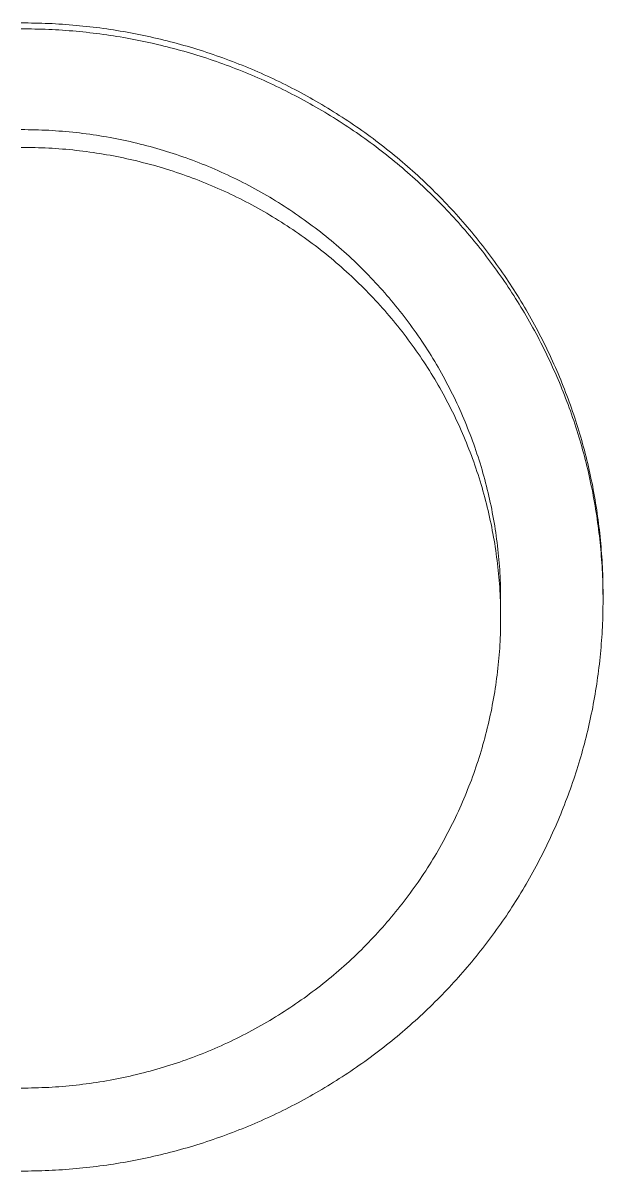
# Model space of a CAD drawing. Extents: x 65572 to 72871, y 30718 to 33858.
# Drawn here: x 65949.342 to 65950.011, y 32361.401 to 32362.726 of the extents above; entities that cross this region are included whole.
import ezdxf

# ---------------------------------------------------------------- set-up
doc = ezdxf.new("R2010")
doc.units = 0
doc.header["$LTSCALE"] = 0.5
doc.header["$MEASUREMENT"] = 0
doc.layers.get('0').update_dxf_attribs({"color": 20, "linetype": 'CONTINUOUS'})
doc.layers.add('Layout', color=154, linetype='CONTINUOUS', lineweight=5)

# ---------------------------------------------------------------- blocks, each defined once
blk = doc.blocks.new('button')
at = {"color": 0}
for p, q in [((66730.988, 37134.259), (66730.988, 37134.78)), ((66733.988, 37134.78), (66733.988, 37134.954))]:
    blk.add_line(p, q, dxfattribs=at)
for points in [[(66733.988, 37134.954), (66733.988, 37135.053), (66733.987, 37135.152), (66733.986, 37135.251), (66733.984, 37135.35), (66733.981, 37135.449), (66733.978, 37135.548), (66733.974, 37135.647), (66733.969, 37135.746), (66733.964, 37135.845), (66733.959, 37135.944), (66733.952, 37136.043), (66733.945, 37136.142), (66733.938, 37136.24), (66733.93, 37136.339), (66733.921, 37136.438), (66733.912, 37136.536), (66733.902, 37136.635), (66733.892, 37136.734), (66733.881, 37136.832), (66733.869, 37136.93), (66733.857, 37137.029), (66733.844, 37137.127), (66733.831, 37137.225), (66733.817, 37137.323), (66733.803, 37137.421), (66733.788, 37137.519), (66733.772, 37137.617), (66733.756, 37137.715), (66733.739, 37137.812), (66733.721, 37137.91), (66733.703, 37138.007), (66733.685, 37138.105), (66733.665, 37138.202), (66733.645, 37138.299), (66733.625, 37138.396), (66733.604, 37138.493), (66733.583, 37138.59), (66733.56, 37138.686), (66733.538, 37138.783), (66733.514, 37138.879), (66733.491, 37138.975), (66733.466, 37139.071), (66733.441, 37139.167), (66733.416, 37139.263), (66733.389, 37139.359), (66733.363, 37139.454), (66733.335, 37139.55), (66733.307, 37139.645), (66733.279, 37139.74), (66733.25, 37139.835), (66733.22, 37139.929), (66733.19, 37140.024), (66733.159, 37140.118), (66733.128, 37140.212), (66733.096, 37140.306), (66733.064, 37140.4), (66733.031, 37140.493), (66732.997, 37140.587), (66732.963, 37140.68), (66732.928, 37140.773), (66732.893, 37140.866), (66732.857, 37140.958), (66732.821, 37141.051), (66732.784, 37141.143), (66732.747, 37141.235), (66732.709, 37141.326), (66732.67, 37141.418), (66732.631, 37141.509), (66732.591, 37141.6), (66732.551, 37141.691), (66732.51, 37141.782), (66732.469, 37141.872), (66732.427, 37141.962), (66732.385, 37142.052), (66732.342, 37142.141), (66732.299, 37142.231), (66732.255, 37142.32), (66732.21, 37142.409), (66732.165, 37142.497), (66732.119, 37142.585), (66732.073, 37142.673), (66732.027, 37142.761), (66731.979, 37142.849), (66731.932, 37142.936), (66731.884, 37143.023), (66731.835, 37143.109), (66731.786, 37143.196), (66731.736, 37143.282), (66731.686, 37143.368), (66731.635, 37143.453), (66731.583, 37143.538), (66731.532, 37143.623), (66731.479, 37143.708), (66731.426, 37143.792), (66731.373, 37143.876), (66731.319, 37143.96), (66731.265, 37144.043), (66731.21, 37144.126), (66731.155, 37144.209), (66731.099, 37144.291), (66731.042, 37144.373), (66730.986, 37144.455), (66730.928, 37144.536), (66730.87, 37144.617), (66730.812, 37144.698), (66730.753, 37144.778), (66730.694, 37144.859), (66730.634, 37144.938), (66730.574, 37145.018), (66730.513, 37145.097), (66730.452, 37145.175), (66730.391, 37145.253), (66730.329, 37145.331), (66730.266, 37145.409), (66730.203, 37145.486), (66730.139, 37145.563), (66730.075, 37145.639), (66730.011, 37145.715), (66729.946, 37145.791), (66729.881, 37145.866), (66729.815, 37145.941), (66729.749, 37146.016), (66729.682, 37146.09), (66729.615, 37146.164), (66729.547, 37146.237), (66729.479, 37146.31), (66729.411, 37146.383), (66729.342, 37146.455), (66729.273, 37146.527), (66729.203, 37146.598), (66729.133, 37146.669), (66729.062, 37146.74), (66728.991, 37146.81), (66728.92, 37146.879), (66728.848, 37146.949), (66728.776, 37147.018), (66728.703, 37147.086), (66728.63, 37147.154), (66728.556, 37147.222), (66728.483, 37147.289), (66728.408, 37147.356), (66728.334, 37147.422), (66728.258, 37147.488), (66728.183, 37147.553), (66728.107, 37147.618), (66728.031, 37147.683), (66727.954, 37147.747), (66727.877, 37147.811), (66727.8, 37147.874), (66727.722, 37147.937), (66727.644, 37147.999), (66727.565, 37148.061), (66727.486, 37148.122), (66727.407, 37148.183), (66727.327, 37148.244), (66727.247, 37148.304), (66727.167, 37148.363), (66727.086, 37148.422), (66727.005, 37148.481), (66726.924, 37148.539), (66726.842, 37148.597), (66726.76, 37148.654), (66726.677, 37148.71), (66726.594, 37148.767), (66726.511, 37148.822), (66726.428, 37148.878), (66726.344, 37148.932), (66726.26, 37148.987), (66726.175, 37149.04), (66726.091, 37149.094), (66726.005, 37149.147), (66725.92, 37149.199), (66725.834, 37149.251), (66725.748, 37149.302), (66725.662, 37149.353), (66725.575, 37149.403), (66725.488, 37149.453), (66725.401, 37149.502), (66725.313, 37149.551), (66725.226, 37149.599), (66725.138, 37149.647), (66725.049, 37149.694), (66724.96, 37149.741), (66724.871, 37149.787), (66724.782, 37149.833), (66724.693, 37149.878), (66724.603, 37149.922), (66724.513, 37149.966), (66724.423, 37150.01), (66724.332, 37150.053), (66724.241, 37150.096), (66724.15, 37150.138), (66724.059, 37150.179), (66723.967, 37150.22), (66723.875, 37150.26), (66723.783, 37150.3), (66723.691, 37150.34), (66723.598, 37150.378), (66723.506, 37150.417), (66723.413, 37150.454), (66723.319, 37150.491), (66723.226, 37150.528), (66723.132, 37150.564), (66723.038, 37150.6), (66722.944, 37150.635), (66722.85, 37150.669), (66722.755, 37150.703), (66722.661, 37150.736), (66722.566, 37150.769), (66722.471, 37150.801), (66722.375, 37150.833), (66722.28, 37150.864), (66722.184, 37150.895), (66722.088, 37150.925), (66721.992, 37150.954), (66721.896, 37150.983), (66721.8, 37151.011), (66721.703, 37151.039), (66721.606, 37151.066), (66721.51, 37151.093), (66721.412, 37151.119), (66721.315, 37151.144), (66721.218, 37151.169), (66721.12, 37151.194), (66721.023, 37151.217), (66720.925, 37151.241), (66720.827, 37151.263), (66720.729, 37151.285), (66720.631, 37151.307), (66720.533, 37151.328), (66720.434, 37151.348), (66720.336, 37151.368), (66720.237, 37151.387), (66720.138, 37151.406), (66720.039, 37151.424), (66719.94, 37151.441), (66719.841, 37151.458), (66719.742, 37151.475), (66719.643, 37151.49), (66719.543, 37151.506), (66719.444, 37151.52), (66719.344, 37151.534), (66719.245, 37151.548), (66719.145, 37151.56), (66719.045, 37151.573), (66718.945, 37151.584), (66718.845, 37151.596), (66718.745, 37151.606), (66718.645, 37151.616), (66718.545, 37151.625), (66718.445, 37151.634), (66718.345, 37151.642), (66718.244, 37151.65), (66718.144, 37151.657), (66718.044, 37151.663), (66717.943, 37151.669), (66717.843, 37151.675), (66717.742, 37151.679), (66717.642, 37151.683), (66717.541, 37151.687), (66717.441, 37151.69), (66717.34, 37151.692), (66717.24, 37151.694), (66717.139, 37151.695), (66717.039, 37151.696), (66716.938, 37151.696)], [(66733.988, 37134.78), (66733.988, 37134.879), (66733.987, 37134.978), (66733.986, 37135.077), (66733.984, 37135.176), (66733.981, 37135.276), (66733.978, 37135.374), (66733.974, 37135.473), (66733.969, 37135.572), (66733.964, 37135.671), (66733.959, 37135.77), (66733.952, 37135.869), (66733.945, 37135.968), (66733.938, 37136.067), (66733.93, 37136.165), (66733.921, 37136.264), (66733.912, 37136.363), (66733.902, 37136.461), (66733.892, 37136.56), (66733.881, 37136.658), (66733.869, 37136.757), (66733.857, 37136.855), (66733.844, 37136.953), (66733.831, 37137.051), (66733.817, 37137.15), (66733.803, 37137.248), (66733.788, 37137.345), (66733.772, 37137.443), (66733.756, 37137.541), (66733.739, 37137.639), (66733.721, 37137.736), (66733.703, 37137.834), (66733.685, 37137.931), (66733.665, 37138.028), (66733.645, 37138.125), (66733.625, 37138.222), (66733.604, 37138.319), (66733.583, 37138.416), (66733.56, 37138.513), (66733.538, 37138.609), (66733.514, 37138.705), (66733.491, 37138.802), (66733.466, 37138.898), (66733.441, 37138.994), (66733.416, 37139.089), (66733.389, 37139.185), (66733.363, 37139.281), (66733.335, 37139.376), (66733.307, 37139.471), (66733.279, 37139.566), (66733.25, 37139.661), (66733.22, 37139.756), (66733.19, 37139.85), (66733.159, 37139.944), (66733.128, 37140.039), (66733.096, 37140.132), (66733.064, 37140.226), (66733.031, 37140.32), (66732.997, 37140.413), (66732.963, 37140.506), (66732.928, 37140.599), (66732.893, 37140.692), (66732.857, 37140.785), (66732.821, 37140.877), (66732.784, 37140.969), (66732.747, 37141.061), (66732.709, 37141.153), (66732.67, 37141.244), (66732.631, 37141.336), (66732.591, 37141.427), (66732.551, 37141.517), (66732.51, 37141.608), (66732.469, 37141.698), (66732.427, 37141.788), (66732.385, 37141.878), (66732.342, 37141.968), (66732.299, 37142.057), (66732.255, 37142.146), (66732.21, 37142.235), (66732.165, 37142.323), (66732.119, 37142.412), (66732.073, 37142.5), (66732.027, 37142.588), (66731.979, 37142.675), (66731.932, 37142.762), (66731.884, 37142.849), (66731.835, 37142.936), (66731.786, 37143.022), (66731.736, 37143.108), (66731.686, 37143.194), (66731.635, 37143.28), (66731.583, 37143.365), (66731.532, 37143.45), (66731.479, 37143.534), (66731.426, 37143.618), (66731.373, 37143.702), (66731.319, 37143.786), (66731.265, 37143.869), (66731.21, 37143.952), (66731.155, 37144.035), (66731.099, 37144.118), (66731.042, 37144.2), (66730.986, 37144.281), (66730.928, 37144.363), (66730.87, 37144.444), (66730.812, 37144.524), (66730.753, 37144.605), (66730.694, 37144.685), (66730.634, 37144.765), (66730.574, 37144.844), (66730.513, 37144.923), (66730.452, 37145.001), (66730.391, 37145.08), (66730.329, 37145.158), (66730.266, 37145.235), (66730.203, 37145.312), (66730.139, 37145.389), (66730.075, 37145.466), (66730.011, 37145.542), (66729.946, 37145.617), (66729.881, 37145.693), (66729.815, 37145.768), (66729.749, 37145.842), (66729.682, 37145.916), (66729.615, 37145.99), (66729.547, 37146.063), (66729.479, 37146.136), (66729.411, 37146.209), (66729.342, 37146.281), (66729.273, 37146.353), (66729.203, 37146.424), (66729.133, 37146.495), (66729.062, 37146.566), (66728.991, 37146.636), (66728.92, 37146.706), (66728.848, 37146.775), (66728.776, 37146.844), (66728.703, 37146.912), (66728.63, 37146.98), (66728.556, 37147.048), (66728.483, 37147.115), (66728.408, 37147.182), (66728.334, 37147.248), (66728.258, 37147.314), (66728.183, 37147.38), (66728.107, 37147.445), (66728.031, 37147.509), (66727.954, 37147.573), (66727.877, 37147.637), (66727.8, 37147.7), (66727.722, 37147.763), (66727.644, 37147.825), (66727.565, 37147.887), (66727.486, 37147.949), (66727.407, 37148.009), (66727.327, 37148.07), (66727.247, 37148.13), (66727.167, 37148.19), (66727.086, 37148.249), (66727.005, 37148.307), (66726.924, 37148.365), (66726.842, 37148.423), (66726.76, 37148.48), (66726.677, 37148.537), (66726.594, 37148.593), (66726.511, 37148.649), (66726.428, 37148.704), (66726.344, 37148.759), (66726.26, 37148.813), (66726.175, 37148.867), (66726.091, 37148.92), (66726.005, 37148.973), (66725.92, 37149.025), (66725.834, 37149.077), (66725.748, 37149.128), (66725.662, 37149.179), (66725.575, 37149.229), (66725.488, 37149.279), (66725.401, 37149.328), (66725.313, 37149.377), (66725.226, 37149.425), (66725.138, 37149.473), (66725.049, 37149.52), (66724.96, 37149.567), (66724.871, 37149.613), (66724.782, 37149.659), (66724.693, 37149.704), (66724.603, 37149.749), (66724.513, 37149.793), (66724.423, 37149.836), (66724.332, 37149.879), (66724.241, 37149.922), (66724.15, 37149.964), (66724.059, 37150.005), (66723.967, 37150.046), (66723.875, 37150.087), (66723.783, 37150.127), (66723.691, 37150.166), (66723.598, 37150.205), (66723.506, 37150.243), (66723.413, 37150.281), (66723.319, 37150.318), (66723.226, 37150.354), (66723.132, 37150.39), (66723.038, 37150.426), (66722.944, 37150.461), (66722.85, 37150.495), (66722.755, 37150.529), (66722.661, 37150.563), (66722.566, 37150.595), (66722.471, 37150.628), (66722.375, 37150.659), (66722.28, 37150.69), (66722.184, 37150.721), (66722.088, 37150.751), (66721.992, 37150.78), (66721.896, 37150.809), (66721.8, 37150.838), (66721.703, 37150.865), (66721.606, 37150.892), (66721.51, 37150.919), (66721.412, 37150.945), (66721.315, 37150.971), (66721.218, 37150.996), (66721.12, 37151.02), (66721.023, 37151.044), (66720.925, 37151.067), (66720.827, 37151.09), (66720.729, 37151.112), (66720.631, 37151.133), (66720.533, 37151.154), (66720.434, 37151.175), (66720.336, 37151.194), (66720.237, 37151.214), (66720.138, 37151.232), (66720.039, 37151.25), (66719.94, 37151.268), (66719.841, 37151.285), (66719.742, 37151.301), (66719.643, 37151.317), (66719.543, 37151.332), (66719.444, 37151.346), (66719.344, 37151.361), (66719.245, 37151.374), (66719.145, 37151.387), (66719.045, 37151.399), (66718.945, 37151.411), (66718.845, 37151.422), (66718.745, 37151.432), (66718.645, 37151.442), (66718.545, 37151.452), (66718.445, 37151.46), (66718.345, 37151.469), (66718.244, 37151.476), (66718.144, 37151.483), (66718.044, 37151.49), (66717.943, 37151.496), (66717.843, 37151.501), (66717.742, 37151.506), (66717.642, 37151.51), (66717.541, 37151.513), (66717.441, 37151.516), (66717.34, 37151.518), (66717.24, 37151.52), (66717.139, 37151.521), (66717.039, 37151.522), (66716.938, 37151.522)], [(66730.988, 37134.78), (66730.988, 37134.879), (66730.987, 37134.979), (66730.985, 37135.078), (66730.982, 37135.177), (66730.979, 37135.276), (66730.975, 37135.375), (66730.971, 37135.474), (66730.965, 37135.573), (66730.959, 37135.672), (66730.952, 37135.771), (66730.945, 37135.869), (66730.936, 37135.968), (66730.927, 37136.067), (66730.917, 37136.166), (66730.907, 37136.264), (66730.896, 37136.363), (66730.884, 37136.461), (66730.871, 37136.559), (66730.858, 37136.658), (66730.844, 37136.756), (66730.829, 37136.854), (66730.814, 37136.952), (66730.797, 37137.05), (66730.78, 37137.147), (66730.763, 37137.245), (66730.744, 37137.342), (66730.725, 37137.44), (66730.706, 37137.537), (66730.685, 37137.634), (66730.664, 37137.731), (66730.642, 37137.828), (66730.619, 37137.924), (66730.596, 37138.021), (66730.572, 37138.117), (66730.547, 37138.213), (66730.522, 37138.309), (66730.496, 37138.405), (66730.469, 37138.5), (66730.442, 37138.595), (66730.413, 37138.691), (66730.385, 37138.786), (66730.355, 37138.88), (66730.325, 37138.975), (66730.294, 37139.069), (66730.262, 37139.163), (66730.23, 37139.257), (66730.197, 37139.351), (66730.163, 37139.444), (66730.129, 37139.537), (66730.094, 37139.63), (66730.058, 37139.723), (66730.021, 37139.815), (66729.984, 37139.907), (66729.947, 37139.999), (66729.908, 37140.091), (66729.869, 37140.182), (66729.829, 37140.273), (66729.789, 37140.364), (66729.748, 37140.454), (66729.706, 37140.545), (66729.664, 37140.635), (66729.621, 37140.724), (66729.577, 37140.813), (66729.532, 37140.902), (66729.487, 37140.991), (66729.442, 37141.079), (66729.395, 37141.167), (66729.348, 37141.255), (66729.301, 37141.342), (66729.253, 37141.429), (66729.204, 37141.516), (66729.154, 37141.602), (66729.104, 37141.688), (66729.054, 37141.774), (66729.002, 37141.859), (66728.95, 37141.944), (66728.898, 37142.028), (66728.844, 37142.113), (66728.791, 37142.196), (66728.736, 37142.28), (66728.681, 37142.363), (66728.625, 37142.445), (66728.569, 37142.527), (66728.512, 37142.609), (66728.455, 37142.691), (66728.397, 37142.772), (66728.338, 37142.852), (66728.279, 37142.932), (66728.219, 37143.012), (66728.159, 37143.091), (66728.098, 37143.17), (66728.036, 37143.249), (66727.974, 37143.327), (66727.911, 37143.404), (66727.848, 37143.481), (66727.784, 37143.558), (66727.72, 37143.634), (66727.655, 37143.71), (66727.59, 37143.785), (66727.524, 37143.86), (66727.457, 37143.934), (66727.39, 37144.008), (66727.322, 37144.082), (66727.254, 37144.155), (66727.186, 37144.227), (66727.116, 37144.299), (66727.047, 37144.37), (66726.976, 37144.441), (66726.906, 37144.512), (66726.834, 37144.582), (66726.762, 37144.651), (66726.69, 37144.72), (66726.617, 37144.789), (66726.544, 37144.857), (66726.47, 37144.924), (66726.396, 37144.991), (66726.321, 37145.057), (66726.246, 37145.123), (66726.17, 37145.188), (66726.094, 37145.253), (66726.017, 37145.317), (66725.94, 37145.381), (66725.862, 37145.444), (66725.784, 37145.506), (66725.706, 37145.568), (66725.627, 37145.63), (66725.547, 37145.691), (66725.468, 37145.751), (66725.387, 37145.811), (66725.307, 37145.87), (66725.225, 37145.929), (66725.144, 37145.987), (66725.062, 37146.044), (66724.979, 37146.101), (66724.897, 37146.157), (66724.813, 37146.213), (66724.73, 37146.268), (66724.646, 37146.323), (66724.561, 37146.377), (66724.476, 37146.43), (66724.391, 37146.483), (66724.305, 37146.535), (66724.219, 37146.586), (66724.133, 37146.637), (66724.046, 37146.687), (66723.959, 37146.737), (66723.872, 37146.786), (66723.784, 37146.834), (66723.696, 37146.882), (66723.607, 37146.929), (66723.518, 37146.976), (66723.429, 37147.022), (66723.34, 37147.067), (66723.25, 37147.112), (66723.16, 37147.156), (66723.069, 37147.199), (66722.978, 37147.242), (66722.887, 37147.284), (66722.796, 37147.325), (66722.704, 37147.366), (66722.612, 37147.406), (66722.52, 37147.446), (66722.427, 37147.485), (66722.334, 37147.523), (66722.241, 37147.56), (66722.148, 37147.597), (66722.054, 37147.633), (66721.96, 37147.669), (66721.866, 37147.704), (66721.771, 37147.738), (66721.677, 37147.772), (66721.582, 37147.804), (66721.486, 37147.837), (66721.391, 37147.868), (66721.295, 37147.899), (66721.199, 37147.929), (66721.103, 37147.959), (66721.007, 37147.987), (66720.911, 37148.015), (66720.814, 37148.043), (66720.717, 37148.07), (66720.62, 37148.096), (66720.523, 37148.121), (66720.425, 37148.146), (66720.327, 37148.17), (66720.23, 37148.193), (66720.132, 37148.216), (66720.033, 37148.238), (66719.935, 37148.259), (66719.837, 37148.279), (66719.738, 37148.299), (66719.639, 37148.318), (66719.54, 37148.337), (66719.441, 37148.354), (66719.342, 37148.371), (66719.243, 37148.388), (66719.144, 37148.403), (66719.044, 37148.418), (66718.944, 37148.432), (66718.845, 37148.446), (66718.745, 37148.459), (66718.645, 37148.471), (66718.545, 37148.482), (66718.445, 37148.493), (66718.345, 37148.503), (66718.245, 37148.512), (66718.144, 37148.521), (66718.044, 37148.528), (66717.944, 37148.535), (66717.843, 37148.542), (66717.743, 37148.548), (66717.642, 37148.553), (66717.542, 37148.557), (66717.441, 37148.56), (66717.341, 37148.563), (66717.24, 37148.565), (66717.139, 37148.567), (66717.039, 37148.568), (66716.938, 37148.568)], [(66730.988, 37134.259), (66730.988, 37134.358), (66730.987, 37134.458), (66730.985, 37134.557), (66730.982, 37134.656), (66730.979, 37134.755), (66730.975, 37134.854), (66730.971, 37134.953), (66730.965, 37135.052), (66730.959, 37135.151), (66730.952, 37135.25), (66730.945, 37135.349), (66730.936, 37135.447), (66730.927, 37135.546), (66730.917, 37135.645), (66730.907, 37135.743), (66730.896, 37135.842), (66730.884, 37135.94), (66730.871, 37136.039), (66730.858, 37136.137), (66730.844, 37136.235), (66730.829, 37136.333), (66730.814, 37136.431), (66730.797, 37136.529), (66730.78, 37136.626), (66730.763, 37136.724), (66730.744, 37136.821), (66730.725, 37136.919), (66730.706, 37137.016), (66730.685, 37137.113), (66730.664, 37137.21), (66730.642, 37137.307), (66730.619, 37137.403), (66730.596, 37137.5), (66730.572, 37137.596), (66730.547, 37137.692), (66730.522, 37137.788), (66730.496, 37137.884), (66730.469, 37137.979), (66730.442, 37138.074), (66730.413, 37138.17), (66730.385, 37138.265), (66730.355, 37138.359), (66730.325, 37138.454), (66730.294, 37138.548), (66730.262, 37138.642), (66730.23, 37138.736), (66730.197, 37138.83), (66730.163, 37138.923), (66730.129, 37139.016), (66730.094, 37139.109), (66730.058, 37139.202), (66730.021, 37139.294), (66729.984, 37139.386), (66729.947, 37139.478), (66729.908, 37139.57), (66729.869, 37139.661), (66729.829, 37139.752), (66729.789, 37139.843), (66729.748, 37139.934), (66729.706, 37140.024), (66729.664, 37140.114), (66729.621, 37140.203), (66729.577, 37140.292), (66729.532, 37140.381), (66729.487, 37140.47), (66729.442, 37140.558), (66729.395, 37140.646), (66729.348, 37140.734), (66729.301, 37140.821), (66729.253, 37140.908), (66729.204, 37140.995), (66729.154, 37141.081), (66729.104, 37141.167), (66729.054, 37141.253), (66729.002, 37141.338), (66728.95, 37141.423), (66728.898, 37141.508), (66728.844, 37141.592), (66728.791, 37141.675), (66728.736, 37141.759), (66728.681, 37141.842), (66728.625, 37141.924), (66728.569, 37142.007), (66728.512, 37142.088), (66728.455, 37142.17), (66728.397, 37142.251), (66728.338, 37142.331), (66728.279, 37142.411), (66728.219, 37142.491), (66728.159, 37142.57), (66728.098, 37142.649), (66728.036, 37142.728), (66727.974, 37142.806), (66727.911, 37142.883), (66727.848, 37142.96), (66727.784, 37143.037), (66727.72, 37143.113), (66727.655, 37143.189), (66727.59, 37143.264), (66727.524, 37143.339), (66727.457, 37143.413), (66727.39, 37143.487), (66727.322, 37143.561), (66727.254, 37143.634), (66727.186, 37143.706), (66727.116, 37143.778), (66727.047, 37143.85), (66726.976, 37143.92), (66726.906, 37143.991), (66726.834, 37144.061), (66726.762, 37144.13), (66726.69, 37144.199), (66726.617, 37144.268), (66726.544, 37144.336), (66726.47, 37144.403), (66726.396, 37144.47), (66726.321, 37144.536), (66726.246, 37144.602), (66726.17, 37144.667), (66726.094, 37144.732), (66726.017, 37144.796), (66725.94, 37144.86), (66725.862, 37144.923), (66725.784, 37144.986), (66725.706, 37145.048), (66725.627, 37145.109), (66725.547, 37145.17), (66725.468, 37145.23), (66725.387, 37145.29), (66725.307, 37145.349), (66725.225, 37145.408), (66725.144, 37145.466), (66725.062, 37145.523), (66724.979, 37145.58), (66724.897, 37145.636), (66724.813, 37145.692), (66724.73, 37145.747), (66724.646, 37145.802), (66724.561, 37145.856), (66724.476, 37145.909), (66724.391, 37145.962), (66724.305, 37146.014), (66724.219, 37146.065), (66724.133, 37146.116), (66724.046, 37146.166), (66723.959, 37146.216), (66723.872, 37146.265), (66723.784, 37146.313), (66723.696, 37146.361), (66723.607, 37146.408), (66723.518, 37146.455), (66723.429, 37146.501), (66723.34, 37146.546), (66723.25, 37146.591), (66723.16, 37146.635), (66723.069, 37146.678), (66722.978, 37146.721), (66722.887, 37146.763), (66722.796, 37146.804), (66722.704, 37146.845), (66722.612, 37146.885), (66722.52, 37146.925), (66722.427, 37146.964), (66722.334, 37147.002), (66722.241, 37147.039), (66722.148, 37147.076), (66722.054, 37147.112), (66721.96, 37147.148), (66721.866, 37147.183), (66721.771, 37147.217), (66721.677, 37147.251), (66721.582, 37147.283), (66721.486, 37147.316), (66721.391, 37147.347), (66721.295, 37147.378), (66721.199, 37147.408), (66721.103, 37147.438), (66721.007, 37147.466), (66720.911, 37147.495), (66720.814, 37147.522), (66720.717, 37147.549), (66720.62, 37147.575), (66720.523, 37147.6), (66720.425, 37147.625), (66720.327, 37147.649), (66720.23, 37147.672), (66720.132, 37147.695), (66720.033, 37147.717), (66719.935, 37147.738), (66719.837, 37147.758), (66719.738, 37147.778), (66719.639, 37147.797), (66719.54, 37147.816), (66719.441, 37147.833), (66719.342, 37147.85), (66719.243, 37147.867), (66719.144, 37147.882), (66719.044, 37147.897), (66718.944, 37147.911), (66718.845, 37147.925), (66718.745, 37147.938), (66718.645, 37147.95), (66718.545, 37147.961), (66718.445, 37147.972), (66718.345, 37147.982), (66718.245, 37147.991), (66718.144, 37148), (66718.044, 37148.007), (66717.944, 37148.015), (66717.843, 37148.021), (66717.743, 37148.027), (66717.642, 37148.032), (66717.542, 37148.036), (66717.441, 37148.039), (66717.341, 37148.042), (66717.24, 37148.044), (66717.139, 37148.046), (66717.039, 37148.047), (66716.938, 37148.047)], [(66716.938, 37118.039), (66717.039, 37118.039), (66717.139, 37118.039), (66717.24, 37118.04), (66717.34, 37118.042), (66717.441, 37118.045), (66717.541, 37118.047), (66717.642, 37118.051), (66717.742, 37118.055), (66717.843, 37118.06), (66717.943, 37118.065), (66718.044, 37118.071), (66718.144, 37118.077), (66718.244, 37118.084), (66718.345, 37118.092), (66718.445, 37118.1), (66718.545, 37118.109), (66718.645, 37118.118), (66718.745, 37118.128), (66718.845, 37118.139), (66718.945, 37118.15), (66719.045, 37118.162), (66719.145, 37118.174), (66719.245, 37118.187), (66719.344, 37118.2), (66719.444, 37118.214), (66719.543, 37118.229), (66719.643, 37118.244), (66719.742, 37118.26), (66719.841, 37118.276), (66719.94, 37118.293), (66720.039, 37118.31), (66720.138, 37118.328), (66720.237, 37118.347), (66720.336, 37118.366), (66720.434, 37118.386), (66720.533, 37118.406), (66720.631, 37118.427), (66720.729, 37118.449), (66720.827, 37118.471), (66720.925, 37118.494), (66721.023, 37118.517), (66721.12, 37118.541), (66721.218, 37118.565), (66721.315, 37118.59), (66721.412, 37118.615), (66721.51, 37118.642), (66721.606, 37118.668), (66721.703, 37118.695), (66721.8, 37118.723), (66721.896, 37118.751), (66721.992, 37118.78), (66722.088, 37118.81), (66722.184, 37118.84), (66722.28, 37118.87), (66722.375, 37118.901), (66722.471, 37118.933), (66722.566, 37118.965), (66722.661, 37118.998), (66722.755, 37119.031), (66722.85, 37119.065), (66722.944, 37119.1), (66723.038, 37119.135), (66723.132, 37119.17), (66723.226, 37119.206), (66723.319, 37119.243), (66723.413, 37119.28), (66723.506, 37119.318), (66723.598, 37119.356), (66723.691, 37119.395), (66723.783, 37119.434), (66723.875, 37119.474), (66723.967, 37119.514), (66724.059, 37119.555), (66724.15, 37119.597), (66724.241, 37119.639), (66724.332, 37119.681), (66724.423, 37119.724), (66724.513, 37119.768), (66724.603, 37119.812), (66724.693, 37119.857), (66724.782, 37119.902), (66724.871, 37119.947), (66724.96, 37119.994), (66725.049, 37120.04), (66725.138, 37120.088), (66725.226, 37120.135), (66725.313, 37120.184), (66725.401, 37120.232), (66725.488, 37120.282), (66725.575, 37120.331), (66725.662, 37120.382), (66725.748, 37120.432), (66725.834, 37120.484), (66725.92, 37120.535), (66726.005, 37120.588), (66726.091, 37120.641), (66726.175, 37120.694), (66726.26, 37120.748), (66726.344, 37120.802), (66726.428, 37120.857), (66726.511, 37120.912), (66726.594, 37120.968), (66726.677, 37121.024), (66726.76, 37121.081), (66726.842, 37121.138), (66726.924, 37121.195), (66727.005, 37121.253), (66727.086, 37121.312), (66727.167, 37121.371), (66727.247, 37121.431), (66727.327, 37121.491), (66727.407, 37121.551), (66727.486, 37121.612), (66727.565, 37121.673), (66727.644, 37121.735), (66727.722, 37121.798), (66727.8, 37121.86), (66727.877, 37121.924), (66727.954, 37121.987), (66728.031, 37122.051), (66728.107, 37122.116), (66728.183, 37122.181), (66728.258, 37122.246), (66728.334, 37122.312), (66728.408, 37122.379), (66728.483, 37122.445), (66728.556, 37122.513), (66728.63, 37122.58), (66728.703, 37122.648), (66728.776, 37122.717), (66728.848, 37122.786), (66728.92, 37122.855), (66728.991, 37122.925), (66729.062, 37122.995), (66729.133, 37123.065), (66729.203, 37123.136), (66729.273, 37123.208), (66729.342, 37123.279), (66729.411, 37123.352), (66729.479, 37123.424), (66729.547, 37123.497), (66729.615, 37123.571), (66729.682, 37123.644), (66729.749, 37123.718), (66729.815, 37123.793), (66729.881, 37123.868), (66729.946, 37123.943), (66730.011, 37124.019), (66730.075, 37124.095), (66730.139, 37124.171), (66730.203, 37124.248), (66730.266, 37124.325), (66730.329, 37124.403), (66730.391, 37124.481), (66730.452, 37124.559), (66730.513, 37124.638), (66730.574, 37124.717), (66730.634, 37124.796), (66730.694, 37124.876), (66730.753, 37124.956), (66730.812, 37125.036), (66730.87, 37125.117), (66730.928, 37125.198), (66730.986, 37125.279), (66731.042, 37125.361), (66731.099, 37125.443), (66731.155, 37125.525), (66731.21, 37125.608), (66731.265, 37125.691), (66731.319, 37125.775), (66731.373, 37125.858), (66731.426, 37125.942), (66731.479, 37126.026), (66731.532, 37126.111), (66731.583, 37126.196), (66731.635, 37126.281), (66731.686, 37126.367), (66731.736, 37126.452), (66731.786, 37126.538), (66731.835, 37126.625), (66731.884, 37126.711), (66731.932, 37126.798), (66731.979, 37126.886), (66732.027, 37126.973), (66732.073, 37127.061), (66732.119, 37127.149), (66732.165, 37127.237), (66732.21, 37127.326), (66732.255, 37127.415), (66732.299, 37127.504), (66732.342, 37127.593), (66732.385, 37127.683), (66732.427, 37127.772), (66732.469, 37127.862), (66732.51, 37127.953), (66732.551, 37128.043), (66732.591, 37128.134), (66732.631, 37128.225), (66732.67, 37128.316), (66732.709, 37128.408), (66732.747, 37128.5), (66732.784, 37128.592), (66732.821, 37128.684), (66732.857, 37128.776), (66732.893, 37128.869), (66732.928, 37128.961), (66732.963, 37129.054), (66732.997, 37129.147), (66733.031, 37129.241), (66733.064, 37129.334), (66733.096, 37129.428), (66733.128, 37129.522), (66733.159, 37129.616), (66733.19, 37129.711), (66733.22, 37129.805), (66733.25, 37129.9), (66733.279, 37129.995), (66733.307, 37130.09), (66733.335, 37130.185), (66733.363, 37130.28), (66733.389, 37130.376), (66733.416, 37130.471), (66733.441, 37130.567), (66733.466, 37130.663), (66733.491, 37130.759), (66733.514, 37130.855), (66733.538, 37130.952), (66733.56, 37131.048), (66733.583, 37131.145), (66733.604, 37131.241), (66733.625, 37131.338), (66733.645, 37131.435), (66733.665, 37131.532), (66733.685, 37131.63), (66733.703, 37131.727), (66733.721, 37131.824), (66733.739, 37131.922), (66733.756, 37132.02), (66733.772, 37132.117), (66733.788, 37132.215), (66733.803, 37132.313), (66733.817, 37132.411), (66733.831, 37132.509), (66733.844, 37132.607), (66733.857, 37132.706), (66733.869, 37132.804), (66733.881, 37132.902), (66733.892, 37133.001), (66733.902, 37133.099), (66733.912, 37133.198), (66733.921, 37133.297), (66733.93, 37133.395), (66733.938, 37133.494), (66733.945, 37133.593), (66733.952, 37133.692), (66733.959, 37133.79), (66733.964, 37133.889), (66733.969, 37133.988), (66733.974, 37134.087), (66733.978, 37134.186), (66733.981, 37134.285), (66733.984, 37134.384), (66733.986, 37134.483), (66733.987, 37134.582), (66733.988, 37134.681), (66733.988, 37134.78)], [(66716.938, 37120.472), (66717.039, 37120.472), (66717.139, 37120.473), (66717.24, 37120.474), (66717.341, 37120.476), (66717.441, 37120.479), (66717.542, 37120.483), (66717.642, 37120.487), (66717.743, 37120.492), (66717.843, 37120.498), (66717.944, 37120.504), (66718.044, 37120.511), (66718.144, 37120.519), (66718.245, 37120.528), (66718.345, 37120.537), (66718.445, 37120.547), (66718.545, 37120.558), (66718.645, 37120.569), (66718.745, 37120.581), (66718.845, 37120.594), (66718.944, 37120.607), (66719.044, 37120.622), (66719.144, 37120.636), (66719.243, 37120.652), (66719.342, 37120.668), (66719.441, 37120.685), (66719.54, 37120.703), (66719.639, 37120.722), (66719.738, 37120.741), (66719.837, 37120.76), (66719.935, 37120.781), (66720.033, 37120.802), (66720.132, 37120.824), (66720.23, 37120.847), (66720.327, 37120.87), (66720.425, 37120.894), (66720.523, 37120.919), (66720.62, 37120.944), (66720.717, 37120.97), (66720.814, 37120.997), (66720.911, 37121.024), (66721.007, 37121.052), (66721.103, 37121.081), (66721.199, 37121.111), (66721.295, 37121.141), (66721.391, 37121.172), (66721.486, 37121.203), (66721.582, 37121.235), (66721.677, 37121.268), (66721.771, 37121.302), (66721.866, 37121.336), (66721.96, 37121.371), (66722.054, 37121.406), (66722.148, 37121.442), (66722.241, 37121.479), (66722.334, 37121.517), (66722.427, 37121.555), (66722.52, 37121.594), (66722.612, 37121.633), (66722.704, 37121.673), (66722.796, 37121.714), (66722.887, 37121.756), (66722.978, 37121.798), (66723.069, 37121.841), (66723.16, 37121.884), (66723.25, 37121.928), (66723.34, 37121.973), (66723.429, 37122.018), (66723.518, 37122.064), (66723.607, 37122.11), (66723.696, 37122.157), (66723.784, 37122.205), (66723.872, 37122.254), (66723.959, 37122.303), (66724.046, 37122.352), (66724.133, 37122.403), (66724.219, 37122.454), (66724.305, 37122.505), (66724.391, 37122.557), (66724.476, 37122.61), (66724.561, 37122.663), (66724.646, 37122.717), (66724.73, 37122.772), (66724.813, 37122.827), (66724.897, 37122.882), (66724.979, 37122.939), (66725.062, 37122.996), (66725.144, 37123.053), (66725.225, 37123.111), (66725.307, 37123.17), (66725.387, 37123.229), (66725.468, 37123.289), (66725.547, 37123.349), (66725.627, 37123.41), (66725.706, 37123.471), (66725.784, 37123.533), (66725.862, 37123.596), (66725.94, 37123.659), (66726.017, 37123.723), (66726.094, 37123.787), (66726.17, 37123.851), (66726.246, 37123.917), (66726.321, 37123.983), (66726.396, 37124.049), (66726.47, 37124.116), (66726.544, 37124.183), (66726.617, 37124.251), (66726.69, 37124.319), (66726.762, 37124.388), (66726.834, 37124.458), (66726.906, 37124.528), (66726.976, 37124.598), (66727.047, 37124.669), (66727.116, 37124.741), (66727.186, 37124.813), (66727.254, 37124.885), (66727.322, 37124.958), (66727.39, 37125.031), (66727.457, 37125.105), (66727.524, 37125.18), (66727.59, 37125.254), (66727.655, 37125.33), (66727.72, 37125.406), (66727.784, 37125.482), (66727.848, 37125.558), (66727.911, 37125.635), (66727.974, 37125.713), (66728.036, 37125.791), (66728.098, 37125.869), (66728.159, 37125.948), (66728.219, 37126.028), (66728.279, 37126.107), (66728.338, 37126.188), (66728.397, 37126.268), (66728.455, 37126.349), (66728.512, 37126.43), (66728.569, 37126.512), (66728.625, 37126.594), (66728.681, 37126.677), (66728.736, 37126.76), (66728.791, 37126.843), (66728.844, 37126.927), (66728.898, 37127.011), (66728.95, 37127.096), (66729.002, 37127.181), (66729.054, 37127.266), (66729.104, 37127.351), (66729.154, 37127.437), (66729.204, 37127.524), (66729.253, 37127.61), (66729.301, 37127.697), (66729.348, 37127.785), (66729.395, 37127.872), (66729.442, 37127.96), (66729.487, 37128.049), (66729.532, 37128.137), (66729.577, 37128.226), (66729.621, 37128.316), (66729.664, 37128.405), (66729.706, 37128.495), (66729.748, 37128.585), (66729.789, 37128.676), (66729.829, 37128.766), (66729.869, 37128.858), (66729.908, 37128.949), (66729.947, 37129.04), (66729.984, 37129.132), (66730.021, 37129.225), (66730.058, 37129.317), (66730.094, 37129.41), (66730.129, 37129.502), (66730.163, 37129.596), (66730.197, 37129.689), (66730.23, 37129.783), (66730.262, 37129.877), (66730.294, 37129.971), (66730.325, 37130.065), (66730.355, 37130.159), (66730.385, 37130.254), (66730.413, 37130.349), (66730.442, 37130.444), (66730.469, 37130.54), (66730.496, 37130.635), (66730.522, 37130.731), (66730.547, 37130.827), (66730.572, 37130.923), (66730.596, 37131.019), (66730.619, 37131.116), (66730.642, 37131.212), (66730.664, 37131.309), (66730.685, 37131.406), (66730.706, 37131.503), (66730.725, 37131.6), (66730.744, 37131.697), (66730.763, 37131.795), (66730.78, 37131.892), (66730.797, 37131.99), (66730.814, 37132.088), (66730.829, 37132.186), (66730.844, 37132.284), (66730.858, 37132.382), (66730.871, 37132.48), (66730.884, 37132.579), (66730.896, 37132.677), (66730.907, 37132.776), (66730.917, 37132.874), (66730.927, 37132.973), (66730.936, 37133.071), (66730.945, 37133.17), (66730.952, 37133.269), (66730.959, 37133.368), (66730.965, 37133.467), (66730.971, 37133.566), (66730.975, 37133.665), (66730.979, 37133.764), (66730.982, 37133.863), (66730.985, 37133.962), (66730.987, 37134.061), (66730.988, 37134.16), (66730.988, 37134.259)]]:
    blk.add_lwpolyline(points, dxfattribs=at)

msp = doc.modelspace()

# ---------------------------------------------------------------- block references
at = {"layer": 'Layout', "linetype": 'ByBlock', "xscale": 0.0393700787402214, "yscale": 0.0393700787402214, "zscale": 0.0393700787402214}
msp.add_blockref('button', (63322.688658, 30900.060517), dxfattribs=at)

doc.saveas('drawing.dxf')
